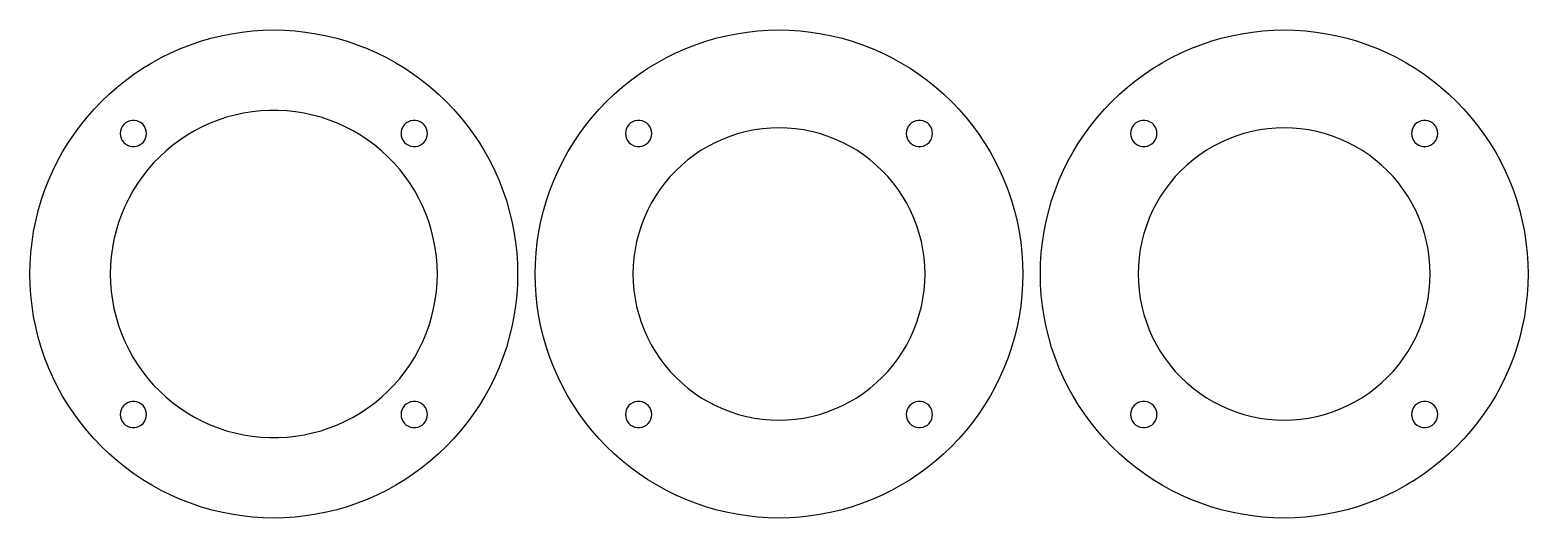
# Model space of a CAD drawing. Header units: millimetres. Extents: x 0 to 256, y 0 to 84.
import ezdxf

# ---------------------------------------------------------------- set-up
doc = ezdxf.new("R2010")
doc.units = ezdxf.units.MM
doc.layers.add('CUT', color=1, linetype='Continuous')

msp = doc.modelspace()

# ---------------------------------------------------------------- linework, layer by layer
at = {"layer": 'CUT'}
for points in [[(82.0774, 30.9443), (81.5677, 29.1955), (80.9822, 27.4707), (80.322, 25.773), (79.5884, 24.1057), (78.7827, 22.472), (77.9066, 20.875), (76.9616, 19.3177), (75.9496, 17.8032), (74.8725, 16.3342), (73.7324, 14.9136), (72.5313, 13.5441), (71.2717, 12.2283), (69.9559, 10.9687), (68.5864, 9.7676), (67.1658, 8.6275), (65.6968, 7.5504), (64.1823, 6.5384), (62.625, 5.5934), (61.028, 4.7173), (59.3943, 3.9116), (57.727, 3.178), (56.0293, 2.5178), (54.3045, 1.9323), (52.5557, 1.4226), (50.7864, 0.9896), (48.9998, 0.6343), (47.1995, 0.3572), (45.3888, 0.1589), (43.5711, 0.0397), (41.75, 0), (39.9289, 0.0397), (38.1112, 0.1589), (36.3005, 0.3572), (34.5002, 0.6343), (32.7136, 0.9896), (30.9443, 1.4226), (29.1955, 1.9323), (27.4707, 2.5178), (25.773, 3.178), (24.1057, 3.9116), (22.472, 4.7173), (20.875, 5.5934), (19.3177, 6.5384), (17.8032, 7.5504), (16.3342, 8.6275), (14.9136, 9.7676), (13.5441, 10.9687), (12.2283, 12.2283), (10.9687, 13.5441), (9.7676, 14.9136), (8.6275, 16.3342), (7.5504, 17.8032), (6.5384, 19.3177), (5.5934, 20.875), (4.7173, 22.472), (3.9116, 24.1057), (3.178, 25.773), (2.5178, 27.4707), (1.9323, 29.1955), (1.4226, 30.9443), (0.9896, 32.7136), (0.6343, 34.5002), (0.3572, 36.3005), (0.1589, 38.1112), (0.0397, 39.9289), (0, 41.75), (0.0397, 43.5711), (0.1589, 45.3888), (0.3572, 47.1995), (0.6343, 48.9998), (0.9896, 50.7864), (1.4226, 52.5557), (1.9323, 54.3045), (2.5178, 56.0293), (3.178, 57.727), (3.9116, 59.3943), (4.7173, 61.028), (5.5934, 62.625), (6.5384, 64.1823), (7.5504, 65.6968), (8.6275, 67.1658), (9.7676, 68.5864), (10.9687, 69.9559), (12.2283, 71.2717), (13.5441, 72.5313), (14.9136, 73.7324), (16.3342, 74.8725), (17.8032, 75.9496), (19.3177, 76.9616), (20.875, 77.9066), (22.472, 78.7827), (24.1057, 79.5884), (25.773, 80.322), (27.4707, 80.9822), (29.1955, 81.5677), (30.9443, 82.0774), (32.7136, 82.5104), (34.5002, 82.8657), (36.3005, 83.1428), (38.1112, 83.3411), (39.9289, 83.4603), (41.75, 83.5), (43.5711, 83.4603), (45.3888, 83.3411), (47.1995, 83.1428), (48.9998, 82.8657), (50.7864, 82.5104), (52.5557, 82.0774), (54.3045, 81.5677), (56.0293, 80.9822), (57.727, 80.322), (59.3943, 79.5884), (61.028, 78.7827), (62.625, 77.9066), (64.1823, 76.9616), (65.6968, 75.9496), (67.1658, 74.8725), (68.5864, 73.7324), (69.9559, 72.5313), (71.2717, 71.2717), (72.5313, 69.9559), (73.7324, 68.5864), (74.8725, 67.1658), (75.9496, 65.6968), (76.9616, 64.1823), (77.9066, 62.625), (78.7827, 61.028), (79.5884, 59.3943), (80.322, 57.727), (80.9822, 56.0293), (81.5677, 54.3045), (82.0774, 52.5557), (82.5104, 50.7864), (82.8657, 48.9998), (83.1428, 47.1995), (83.3411, 45.3888), (83.4603, 43.5711), (83.5, 41.75), (83.4603, 39.9289), (83.3411, 38.1112), (83.1428, 36.3005), (82.8657, 34.5002), (82.5104, 32.7136)], [(168.0677, 29.1955), (167.4822, 27.4707), (166.822, 25.773), (166.0884, 24.1057), (165.2827, 22.472), (164.4066, 20.875), (163.4616, 19.3177), (162.4496, 17.8032), (161.3725, 16.3342), (160.2324, 14.9136), (159.0313, 13.5441), (157.7717, 12.2283), (156.4559, 10.9687), (155.0864, 9.7676), (153.6658, 8.6275), (152.1968, 7.5504), (150.6823, 6.5384), (149.125, 5.5934), (147.528, 4.7173), (145.8943, 3.9116), (144.227, 3.178), (142.5293, 2.5178), (140.8045, 1.9323), (139.0557, 1.4226), (137.2864, 0.9896), (135.4998, 0.6343), (133.6995, 0.3572), (131.8888, 0.1589), (130.0711, 0.0397), (128.25, 0), (126.4289, 0.0397), (124.6112, 0.1589), (122.8005, 0.3572), (121.0002, 0.6343), (119.2136, 0.9896), (117.4443, 1.4226), (115.6955, 1.9323), (113.9707, 2.5178), (112.273, 3.178), (110.6057, 3.9116), (108.972, 4.7173), (107.375, 5.5934), (105.8177, 6.5384), (104.3032, 7.5504), (102.8342, 8.6275), (101.4136, 9.7676), (100.0441, 10.9687), (98.7283, 12.2283), (97.4687, 13.5441), (96.2676, 14.9136), (95.1275, 16.3342), (94.0504, 17.8032), (93.0384, 19.3177), (92.0934, 20.875), (91.2173, 22.472), (90.4116, 24.1057), (89.678, 25.773), (89.0178, 27.4707), (88.4323, 29.1955), (87.9226, 30.9443), (87.4896, 32.7136), (87.1343, 34.5002), (86.8572, 36.3005), (86.6589, 38.1112), (86.5397, 39.9289), (86.5, 41.75), (86.5397, 43.5711), (86.6589, 45.3888), (86.8572, 47.1995), (87.1343, 48.9998), (87.4896, 50.7864), (87.9226, 52.5557), (88.4323, 54.3045), (89.0178, 56.0293), (89.678, 57.727), (90.4116, 59.3943), (91.2173, 61.028), (92.0934, 62.625), (93.0384, 64.1823), (94.0504, 65.6968), (95.1275, 67.1658), (96.2676, 68.5864), (97.4687, 69.9559), (98.7283, 71.2717), (100.0441, 72.5313), (101.4136, 73.7324), (102.8342, 74.8725), (104.3032, 75.9496), (105.8177, 76.9616), (107.375, 77.9066), (108.972, 78.7827), (110.6057, 79.5884), (112.273, 80.322), (113.9707, 80.9822), (115.6955, 81.5677), (117.4443, 82.0774), (119.2136, 82.5104), (121.0002, 82.8657), (122.8005, 83.1428), (124.6112, 83.3411), (126.4289, 83.4603), (128.25, 83.5), (130.0711, 83.4603), (131.8888, 83.3411), (133.6995, 83.1428), (135.4998, 82.8657), (137.2864, 82.5104), (139.0557, 82.0774), (140.8045, 81.5677), (142.5293, 80.9822), (144.227, 80.322), (145.8943, 79.5884), (147.528, 78.7827), (149.125, 77.9066), (150.6823, 76.9616), (152.1968, 75.9496), (153.6658, 74.8725), (155.0864, 73.7324), (156.4559, 72.5313), (157.7717, 71.2717), (159.0313, 69.9559), (160.2324, 68.5864), (161.3725, 67.1658), (162.4496, 65.6968), (163.4616, 64.1823), (164.4066, 62.625), (165.2827, 61.028), (166.0884, 59.3943), (166.822, 57.727), (167.4822, 56.0293), (168.0677, 54.3045), (168.5774, 52.5557), (169.0104, 50.7864), (169.3657, 48.9998), (169.6428, 47.1995), (169.8411, 45.3888), (169.9603, 43.5711), (170, 41.75), (169.9603, 39.9289), (169.8411, 38.1112), (169.6428, 36.3005), (169.3657, 34.5002), (169.0104, 32.7136), (168.5774, 30.9443)], [(254.5677, 29.1955), (253.9822, 27.4707), (253.322, 25.773), (252.5884, 24.1057), (251.7827, 22.472), (250.9066, 20.875), (249.9616, 19.3177), (248.9496, 17.8032), (247.8725, 16.3342), (246.7324, 14.9136), (245.5313, 13.5441), (244.2717, 12.2283), (242.9559, 10.9687), (241.5864, 9.7676), (240.1658, 8.6275), (238.6968, 7.5504), (237.1823, 6.5384), (235.625, 5.5934), (234.028, 4.7173), (232.3943, 3.9116), (230.727, 3.178), (229.0293, 2.5178), (227.3045, 1.9323), (225.5557, 1.4226), (223.7864, 0.9896), (221.9998, 0.6343), (220.1995, 0.3572), (218.3888, 0.1589), (216.5711, 0.0397), (214.75, 0), (212.9289, 0.0397), (211.1112, 0.1589), (209.3005, 0.3572), (207.5002, 0.6343), (205.7136, 0.9896), (203.9443, 1.4226), (202.1955, 1.9323), (200.4707, 2.5178), (198.773, 3.178), (197.1057, 3.9116), (195.472, 4.7173), (193.875, 5.5934), (192.3177, 6.5384), (190.8032, 7.5504), (189.3342, 8.6275), (187.9136, 9.7676), (186.5441, 10.9687), (185.2283, 12.2283), (183.9687, 13.5441), (182.7676, 14.9136), (181.6275, 16.3342), (180.5504, 17.8032), (179.5384, 19.3177), (178.5934, 20.875), (177.7173, 22.472), (176.9116, 24.1057), (176.178, 25.773), (175.5178, 27.4707), (174.9323, 29.1955), (174.4226, 30.9443), (173.9896, 32.7136), (173.6343, 34.5002), (173.3572, 36.3005), (173.1589, 38.1112), (173.0397, 39.9289), (173, 41.75), (173.0397, 43.5711), (173.1589, 45.3888), (173.3572, 47.1995), (173.6343, 48.9998), (173.9896, 50.7864), (174.4226, 52.5557), (174.9323, 54.3045), (175.5178, 56.0293), (176.178, 57.727), (176.9116, 59.3943), (177.7173, 61.028), (178.5934, 62.625), (179.5384, 64.1823), (180.5504, 65.6968), (181.6275, 67.1658), (182.7676, 68.5864), (183.9687, 69.9559), (185.2283, 71.2717), (186.5441, 72.5313), (187.9136, 73.7324), (189.3342, 74.8725), (190.8032, 75.9496), (192.3177, 76.9616), (193.875, 77.9066), (195.472, 78.7827), (197.1057, 79.5884), (198.773, 80.322), (200.4707, 80.9822), (202.1955, 81.5677), (203.9443, 82.0774), (205.7136, 82.5104), (207.5002, 82.8657), (209.3005, 83.1428), (211.1112, 83.3411), (212.9289, 83.4603), (214.75, 83.5), (216.5711, 83.4603), (218.3888, 83.3411), (220.1995, 83.1428), (221.9998, 82.8657), (223.7864, 82.5104), (225.5557, 82.0774), (227.3045, 81.5677), (229.0293, 80.9822), (230.727, 80.322), (232.3943, 79.5884), (234.028, 78.7827), (235.625, 77.9066), (237.1823, 76.9616), (238.6968, 75.9496), (240.1658, 74.8725), (241.5864, 73.7324), (242.9559, 72.5313), (244.2717, 71.2717), (245.5313, 69.9559), (246.7324, 68.5864), (247.8725, 67.1658), (248.9496, 65.6968), (249.9616, 64.1823), (250.9066, 62.625), (251.7827, 61.028), (252.5884, 59.3943), (253.322, 57.727), (253.9822, 56.0293), (254.5677, 54.3045), (255.0774, 52.5557), (255.5104, 50.7864), (255.8657, 48.9998), (256.1428, 47.1995), (256.3411, 45.3888), (256.4603, 43.5711), (256.5, 41.75), (256.4603, 39.9289), (256.3411, 38.1112), (256.1428, 36.3005), (255.8657, 34.5002), (255.5104, 32.7136), (255.0774, 30.9443)], [(68.3331, 50.5441), (67.8274, 51.9465), (67.2478, 53.3199), (66.5959, 54.6606), (65.8735, 55.9646), (65.0828, 57.2284), (64.2259, 58.4483), (63.3054, 59.6208), (62.3237, 60.7427), (61.2837, 61.8108), (60.1883, 62.822), (59.0407, 63.7734), (57.844, 64.6625), (56.6018, 65.4866), (55.3174, 66.2434), (53.9946, 66.9307), (52.6371, 67.5467), (51.2487, 68.0896), (49.8334, 68.5578), (48.3951, 68.95), (46.9381, 69.2652), (45.4663, 69.5023), (43.984, 69.6607), (42.4954, 69.7401), (41.0046, 69.7401), (39.516, 69.6607), (38.0337, 69.5023), (36.5619, 69.2652), (35.1049, 68.95), (33.6666, 68.5578), (32.2513, 68.0896), (30.8629, 67.5467), (29.5054, 66.9307), (28.1826, 66.2434), (26.8982, 65.4866), (25.656, 64.6625), (24.4593, 63.7734), (23.3117, 62.822), (22.2163, 61.8108), (21.1763, 60.7427), (20.1946, 59.6208), (19.2741, 58.4483), (18.4172, 57.2284), (17.6265, 55.9646), (16.9041, 54.6606), (16.2522, 53.3199), (15.6726, 51.9465), (15.1669, 50.5441), (14.7365, 49.1169), (14.3827, 47.6687), (14.1065, 46.2038), (13.9086, 44.7262), (13.7897, 43.2402), (13.75, 41.75), (13.7897, 40.2598), (13.9086, 38.7738), (14.1065, 37.2962), (14.3827, 35.8313), (14.7365, 34.3831), (15.1669, 32.9559), (15.6726, 31.5535), (16.2522, 30.1801), (16.9041, 28.8394), (17.6265, 27.5354), (18.4172, 26.2716), (19.2741, 25.0517), (20.1946, 23.8792), (21.1763, 22.7573), (22.2163, 21.6892), (23.3117, 20.678), (24.4593, 19.7266), (25.656, 18.8375), (26.8982, 18.0134), (28.1826, 17.2566), (29.5054, 16.5693), (30.8629, 15.9533), (32.2513, 15.4104), (33.6666, 14.9422), (35.1049, 14.55), (36.5619, 14.2348), (38.0337, 13.9977), (39.516, 13.8393), (41.0046, 13.7599), (42.4954, 13.7599), (43.984, 13.8393), (45.4663, 13.9977), (46.9381, 14.2348), (48.3951, 14.55), (49.8334, 14.9422), (51.2487, 15.4104), (52.6371, 15.9533), (53.9946, 16.5693), (55.3174, 17.2566), (56.6018, 18.0134), (57.844, 18.8375), (59.0407, 19.7266), (60.1883, 20.678), (61.2837, 21.6892), (62.3237, 22.7573), (63.3054, 23.8792), (64.2259, 25.0517), (65.0828, 26.2716), (65.8735, 27.5354), (66.5959, 28.8394), (67.2478, 30.1801), (67.8274, 31.5535), (68.3331, 32.9559), (68.7635, 34.3831), (69.1173, 35.8313), (69.3935, 37.2962), (69.5914, 38.7738), (69.7103, 40.2598), (69.75, 41.75), (69.7103, 43.2402), (69.5914, 44.7262), (69.3935, 46.2038), (69.1173, 47.6687), (68.7635, 49.1169)], [(19.3711, 67.3074), (19.0643, 67.5872), (18.7113, 67.8057), (18.3241, 67.9557), (17.916, 68.032), (17.5008, 68.032), (17.0926, 67.9557), (16.7055, 67.8057), (16.3524, 67.5872), (16.0456, 67.3074), (15.7954, 66.9761), (15.6103, 66.6044), (15.4967, 66.2051), (15.4584, 65.7916), (15.4967, 65.3782), (15.6103, 64.9788), (15.7954, 64.6072), (16.0456, 64.2758), (16.3524, 63.9961), (16.7055, 63.7775), (17.0926, 63.6275), (17.5008, 63.5512), (17.916, 63.5512), (18.3241, 63.6275), (18.7113, 63.7775), (19.0643, 63.9961), (19.3711, 64.2758), (19.6214, 64.6072), (19.8064, 64.9788), (19.9201, 65.3782), (19.9584, 65.7916), (19.9201, 66.2051), (19.8064, 66.6044), (19.6214, 66.9761)], [(67.1476, 67.5872), (66.7945, 67.8057), (66.4074, 67.9557), (65.9992, 68.032), (65.584, 68.032), (65.1759, 67.9557), (64.7887, 67.8057), (64.4357, 67.5872), (64.1289, 67.3074), (63.8786, 66.9761), (63.6936, 66.6044), (63.5799, 66.2051), (63.5416, 65.7916), (63.5799, 65.3782), (63.6936, 64.9788), (63.8786, 64.6072), (64.1289, 64.2758), (64.4357, 63.9961), (64.7887, 63.7775), (65.1759, 63.6275), (65.584, 63.5512), (65.9992, 63.5512), (66.4074, 63.6275), (66.7945, 63.7775), (67.1476, 63.9961), (67.4544, 64.2758), (67.7046, 64.6072), (67.8897, 64.9788), (68.0033, 65.3782), (68.0416, 65.7916), (68.0033, 66.2051), (67.8897, 66.6044), (67.7046, 66.9761), (67.4544, 67.3074)], [(105.5643, 67.5872), (105.2113, 67.8057), (104.8241, 67.9557), (104.416, 68.032), (104.0008, 68.032), (103.5926, 67.9557), (103.2055, 67.8057), (102.8524, 67.5872), (102.5456, 67.3074), (102.2954, 66.9761), (102.1103, 66.6044), (101.9967, 66.2051), (101.9584, 65.7916), (101.9967, 65.3782), (102.1103, 64.9788), (102.2954, 64.6072), (102.5456, 64.2758), (102.8524, 63.9961), (103.2055, 63.7775), (103.5926, 63.6275), (104.0008, 63.5512), (104.416, 63.5512), (104.8241, 63.6275), (105.2113, 63.7775), (105.5643, 63.9961), (105.8711, 64.2758), (106.1214, 64.6072), (106.3064, 64.9788), (106.4201, 65.3782), (106.4584, 65.7916), (106.4201, 66.2051), (106.3064, 66.6044), (106.1214, 66.9761), (105.8711, 67.3074)], [(151.347, 51.3171), (150.7742, 52.5971), (150.1306, 53.843), (149.4181, 55.0508), (148.639, 56.2168), (147.7958, 57.3372), (146.8911, 58.4087), (145.9277, 59.4277), (144.9087, 60.3911), (143.8372, 61.2958), (142.7168, 62.139), (141.5508, 62.9181), (140.343, 63.6306), (139.0971, 64.2742), (137.8171, 64.847), (136.507, 65.3471), (135.1709, 65.7729), (133.813, 66.1232), (132.4377, 66.3968), (131.0491, 66.5928), (129.6518, 66.7107), (128.25, 66.75), (126.8482, 66.7107), (125.4509, 66.5928), (124.0623, 66.3968), (122.687, 66.1232), (121.3291, 65.7729), (119.993, 65.3471), (118.6829, 64.847), (117.4029, 64.2742), (116.157, 63.6306), (114.9492, 62.9181), (113.7832, 62.139), (112.6628, 61.2958), (111.5913, 60.3911), (110.5723, 59.4277), (109.6089, 58.4087), (108.7042, 57.3372), (107.861, 56.2168), (107.0819, 55.0508), (106.3694, 53.843), (105.7258, 52.5971), (105.153, 51.3171), (104.6529, 50.007), (104.2271, 48.6709), (103.8768, 47.313), (103.6032, 45.9377), (103.4072, 44.5491), (103.2893, 43.1518), (103.25, 41.75), (103.2893, 40.3482), (103.4072, 38.9509), (103.6032, 37.5623), (103.8768, 36.187), (104.2271, 34.8291), (104.6529, 33.493), (105.153, 32.1829), (105.7258, 30.9029), (106.3694, 29.657), (107.0819, 28.4492), (107.861, 27.2832), (108.7042, 26.1628), (109.6089, 25.0913), (110.5723, 24.0723), (111.5913, 23.1089), (112.6628, 22.2042), (113.7832, 21.361), (114.9492, 20.5819), (116.157, 19.8694), (117.4029, 19.2258), (118.6829, 18.653), (119.993, 18.1529), (121.3291, 17.7271), (122.687, 17.3768), (124.0623, 17.1032), (125.4509, 16.9072), (126.8482, 16.7893), (128.25, 16.75), (129.6518, 16.7893), (131.0491, 16.9072), (132.4377, 17.1032), (133.813, 17.3768), (135.1709, 17.7271), (136.507, 18.1529), (137.8171, 18.653), (139.0971, 19.2258), (140.343, 19.8694), (141.5508, 20.5819), (142.7168, 21.361), (143.8372, 22.2042), (144.9087, 23.1089), (145.9277, 24.0723), (146.8911, 25.0913), (147.7958, 26.1628), (148.639, 27.2832), (149.4181, 28.4492), (150.1306, 29.657), (150.7742, 30.9029), (151.347, 32.1829), (151.8471, 33.493), (152.2729, 34.8291), (152.6232, 36.187), (152.8968, 37.5623), (153.0928, 38.9509), (153.2107, 40.3482), (153.25, 41.75), (153.2107, 43.1518), (153.0928, 44.5491), (152.8968, 45.9377), (152.6232, 47.313), (152.2729, 48.6709), (151.8471, 50.007)], [(153.2945, 67.8057), (152.9074, 67.9557), (152.4992, 68.032), (152.084, 68.032), (151.6759, 67.9557), (151.2887, 67.8057), (150.9357, 67.5872), (150.6289, 67.3074), (150.3786, 66.9761), (150.1936, 66.6044), (150.0799, 66.2051), (150.0416, 65.7916), (150.0799, 65.3782), (150.1936, 64.9788), (150.3786, 64.6072), (150.6289, 64.2758), (150.9357, 63.9961), (151.2887, 63.7775), (151.6759, 63.6275), (152.084, 63.5512), (152.4992, 63.5512), (152.9074, 63.6275), (153.2945, 63.7775), (153.6476, 63.9961), (153.9544, 64.2758), (154.2046, 64.6072), (154.3897, 64.9788), (154.5033, 65.3782), (154.5416, 65.7916), (154.5033, 66.2051), (154.3897, 66.6044), (154.2046, 66.9761), (153.9544, 67.3074), (153.6476, 67.5872)], [(192.0643, 67.5872), (191.7113, 67.8057), (191.3241, 67.9557), (190.916, 68.032), (190.5008, 68.032), (190.0926, 67.9557), (189.7055, 67.8057), (189.3524, 67.5872), (189.0456, 67.3074), (188.7954, 66.9761), (188.6103, 66.6044), (188.4967, 66.2051), (188.4584, 65.7916), (188.4967, 65.3782), (188.6103, 64.9788), (188.7954, 64.6072), (189.0456, 64.2758), (189.3524, 63.9961), (189.7055, 63.7775), (190.0926, 63.6275), (190.5008, 63.5512), (190.916, 63.5512), (191.3241, 63.6275), (191.7113, 63.7775), (192.0643, 63.9961), (192.3711, 64.2758), (192.6214, 64.6072), (192.8064, 64.9788), (192.9201, 65.3782), (192.9584, 65.7916), (192.9201, 66.2051), (192.8064, 66.6044), (192.6214, 66.9761), (192.3711, 67.3074)], [(237.847, 51.3171), (237.2742, 52.5971), (236.6306, 53.843), (235.9181, 55.0508), (235.139, 56.2168), (234.2958, 57.3372), (233.3911, 58.4087), (232.4277, 59.4277), (231.4087, 60.3911), (230.3372, 61.2958), (229.2168, 62.139), (228.0508, 62.9181), (226.843, 63.6306), (225.5971, 64.2742), (224.3171, 64.847), (223.007, 65.3471), (221.6709, 65.7729), (220.313, 66.1232), (218.9377, 66.3968), (217.5491, 66.5928), (216.1518, 66.7107), (214.75, 66.75), (213.3482, 66.7107), (211.9509, 66.5928), (210.5623, 66.3968), (209.187, 66.1232), (207.8291, 65.7729), (206.493, 65.3471), (205.1829, 64.847), (203.9029, 64.2742), (202.657, 63.6306), (201.4492, 62.9181), (200.2832, 62.139), (199.1628, 61.2958), (198.0913, 60.3911), (197.0723, 59.4277), (196.1089, 58.4087), (195.2042, 57.3372), (194.361, 56.2168), (193.5819, 55.0508), (192.8694, 53.843), (192.2258, 52.5971), (191.653, 51.3171), (191.1529, 50.007), (190.7271, 48.6709), (190.3768, 47.313), (190.1032, 45.9377), (189.9072, 44.5491), (189.7893, 43.1518), (189.75, 41.75), (189.7893, 40.3482), (189.9072, 38.9509), (190.1032, 37.5623), (190.3768, 36.187), (190.7271, 34.8291), (191.1529, 33.493), (191.653, 32.1829), (192.2258, 30.9029), (192.8694, 29.657), (193.5819, 28.4492), (194.361, 27.2832), (195.2042, 26.1628), (196.1089, 25.0913), (197.0723, 24.0723), (198.0913, 23.1089), (199.1628, 22.2042), (200.2832, 21.361), (201.4492, 20.5819), (202.657, 19.8694), (203.9029, 19.2258), (205.1829, 18.653), (206.493, 18.1529), (207.8291, 17.7271), (209.187, 17.3768), (210.5623, 17.1032), (211.9509, 16.9072), (213.3482, 16.7893), (214.75, 16.75), (216.1518, 16.7893), (217.5491, 16.9072), (218.9377, 17.1032), (220.313, 17.3768), (221.6709, 17.7271), (223.007, 18.1529), (224.3171, 18.653), (225.5971, 19.2258), (226.843, 19.8694), (228.0508, 20.5819), (229.2168, 21.361), (230.3372, 22.2042), (231.4087, 23.1089), (232.4277, 24.0723), (233.3911, 25.0913), (234.2958, 26.1628), (235.139, 27.2832), (235.9181, 28.4492), (236.6306, 29.657), (237.2742, 30.9029), (237.847, 32.1829), (238.3471, 33.493), (238.7729, 34.8291), (239.1232, 36.187), (239.3968, 37.5623), (239.5928, 38.9509), (239.7107, 40.3482), (239.75, 41.75), (239.7107, 43.1518), (239.5928, 44.5491), (239.3968, 45.9377), (239.1232, 47.313), (238.7729, 48.6709), (238.3471, 50.007)], [(239.7945, 67.8057), (239.4074, 67.9557), (238.9992, 68.032), (238.584, 68.032), (238.1759, 67.9557), (237.7887, 67.8057), (237.4357, 67.5872), (237.1289, 67.3074), (236.8786, 66.9761), (236.6936, 66.6044), (236.5799, 66.2051), (236.5416, 65.7916), (236.5799, 65.3782), (236.6936, 64.9788), (236.8786, 64.6072), (237.1289, 64.2758), (237.4357, 63.9961), (237.7887, 63.7775), (238.1759, 63.6275), (238.584, 63.5512), (238.9992, 63.5512), (239.4074, 63.6275), (239.7945, 63.7775), (240.1476, 63.9961), (240.4544, 64.2758), (240.7046, 64.6072), (240.8897, 64.9788), (241.0033, 65.3782), (241.0416, 65.7916), (241.0033, 66.2051), (240.8897, 66.6044), (240.7046, 66.9761), (240.4544, 67.3074), (240.1476, 67.5872)], [(19.6214, 18.8928), (19.3711, 19.2242), (19.0643, 19.5039), (18.7113, 19.7225), (18.3241, 19.8725), (17.916, 19.9488), (17.5008, 19.9488), (17.0926, 19.8725), (16.7055, 19.7225), (16.3524, 19.5039), (16.0456, 19.2242), (15.7954, 18.8928), (15.6103, 18.5212), (15.4967, 18.1218), (15.4584, 17.7084), (15.4967, 17.2949), (15.6103, 16.8956), (15.7954, 16.5239), (16.0456, 16.1926), (16.3524, 15.9128), (16.7055, 15.6943), (17.0926, 15.5443), (17.5008, 15.468), (17.916, 15.468), (18.3241, 15.5443), (18.7113, 15.6943), (19.0643, 15.9128), (19.3711, 16.1926), (19.6214, 16.5239), (19.8064, 16.8956), (19.9201, 17.2949), (19.9584, 17.7084), (19.9201, 18.1218), (19.8064, 18.5212)], [(67.8897, 18.5212), (67.7046, 18.8928), (67.4544, 19.2242), (67.1476, 19.5039), (66.7945, 19.7225), (66.4074, 19.8725), (65.9992, 19.9488), (65.584, 19.9488), (65.1759, 19.8725), (64.7887, 19.7225), (64.4357, 19.5039), (64.1289, 19.2242), (63.8786, 18.8928), (63.6936, 18.5212), (63.5799, 18.1218), (63.5416, 17.7084), (63.5799, 17.2949), (63.6936, 16.8956), (63.8786, 16.5239), (64.1289, 16.1926), (64.4357, 15.9128), (64.7887, 15.6943), (65.1759, 15.5443), (65.584, 15.468), (65.9992, 15.468), (66.4074, 15.5443), (66.7945, 15.6943), (67.1476, 15.9128), (67.4544, 16.1926), (67.7046, 16.5239), (67.8897, 16.8956), (68.0033, 17.2949), (68.0416, 17.7084), (68.0033, 18.1218)], [(105.8711, 19.2242), (105.5643, 19.5039), (105.2113, 19.7225), (104.8241, 19.8725), (104.416, 19.9488), (104.0008, 19.9488), (103.5926, 19.8725), (103.2055, 19.7225), (102.8524, 19.5039), (102.5456, 19.2242), (102.2954, 18.8928), (102.1103, 18.5212), (101.9967, 18.1218), (101.9584, 17.7084), (101.9967, 17.2949), (102.1103, 16.8956), (102.2954, 16.5239), (102.5456, 16.1926), (102.8524, 15.9128), (103.2055, 15.6943), (103.5926, 15.5443), (104.0008, 15.468), (104.416, 15.468), (104.8241, 15.5443), (105.2113, 15.6943), (105.5643, 15.9128), (105.8711, 16.1926), (106.1214, 16.5239), (106.3064, 16.8956), (106.4201, 17.2949), (106.4584, 17.7084), (106.4201, 18.1218), (106.3064, 18.5212), (106.1214, 18.8928)], [(154.2046, 18.8928), (153.9544, 19.2242), (153.6476, 19.5039), (153.2945, 19.7225), (152.9074, 19.8725), (152.4992, 19.9488), (152.084, 19.9488), (151.6759, 19.8725), (151.2887, 19.7225), (150.9357, 19.5039), (150.6289, 19.2242), (150.3786, 18.8928), (150.1936, 18.5212), (150.0799, 18.1218), (150.0416, 17.7084), (150.0799, 17.2949), (150.1936, 16.8956), (150.3786, 16.5239), (150.6289, 16.1926), (150.9357, 15.9128), (151.2887, 15.6943), (151.6759, 15.5443), (152.084, 15.468), (152.4992, 15.468), (152.9074, 15.5443), (153.2945, 15.6943), (153.6476, 15.9128), (153.9544, 16.1926), (154.2046, 16.5239), (154.3897, 16.8956), (154.5033, 17.2949), (154.5416, 17.7084), (154.5033, 18.1218), (154.3897, 18.5212)], [(192.3711, 19.2242), (192.0643, 19.5039), (191.7113, 19.7225), (191.3241, 19.8725), (190.916, 19.9488), (190.5008, 19.9488), (190.0926, 19.8725), (189.7055, 19.7225), (189.3524, 19.5039), (189.0456, 19.2242), (188.7954, 18.8928), (188.6103, 18.5212), (188.4967, 18.1218), (188.4584, 17.7084), (188.4967, 17.2949), (188.6103, 16.8956), (188.7954, 16.5239), (189.0456, 16.1926), (189.3524, 15.9128), (189.7055, 15.6943), (190.0926, 15.5443), (190.5008, 15.468), (190.916, 15.468), (191.3241, 15.5443), (191.7113, 15.6943), (192.0643, 15.9128), (192.3711, 16.1926), (192.6214, 16.5239), (192.8064, 16.8956), (192.9201, 17.2949), (192.9584, 17.7084), (192.9201, 18.1218), (192.8064, 18.5212), (192.6214, 18.8928)], [(240.7046, 18.8928), (240.4544, 19.2242), (240.1476, 19.5039), (239.7945, 19.7225), (239.4074, 19.8725), (238.9992, 19.9488), (238.584, 19.9488), (238.1759, 19.8725), (237.7887, 19.7225), (237.4357, 19.5039), (237.1289, 19.2242), (236.8786, 18.8928), (236.6936, 18.5212), (236.5799, 18.1218), (236.5416, 17.7084), (236.5799, 17.2949), (236.6936, 16.8956), (236.8786, 16.5239), (237.1289, 16.1926), (237.4357, 15.9128), (237.7887, 15.6943), (238.1759, 15.5443), (238.584, 15.468), (238.9992, 15.468), (239.4074, 15.5443), (239.7945, 15.6943), (240.1476, 15.9128), (240.4544, 16.1926), (240.7046, 16.5239), (240.8897, 16.8956), (241.0033, 17.2949), (241.0416, 17.7084), (241.0033, 18.1218), (240.8897, 18.5212)]]:
    msp.add_lwpolyline(points, close=True, dxfattribs=at)

doc.saveas('drawing.dxf')
